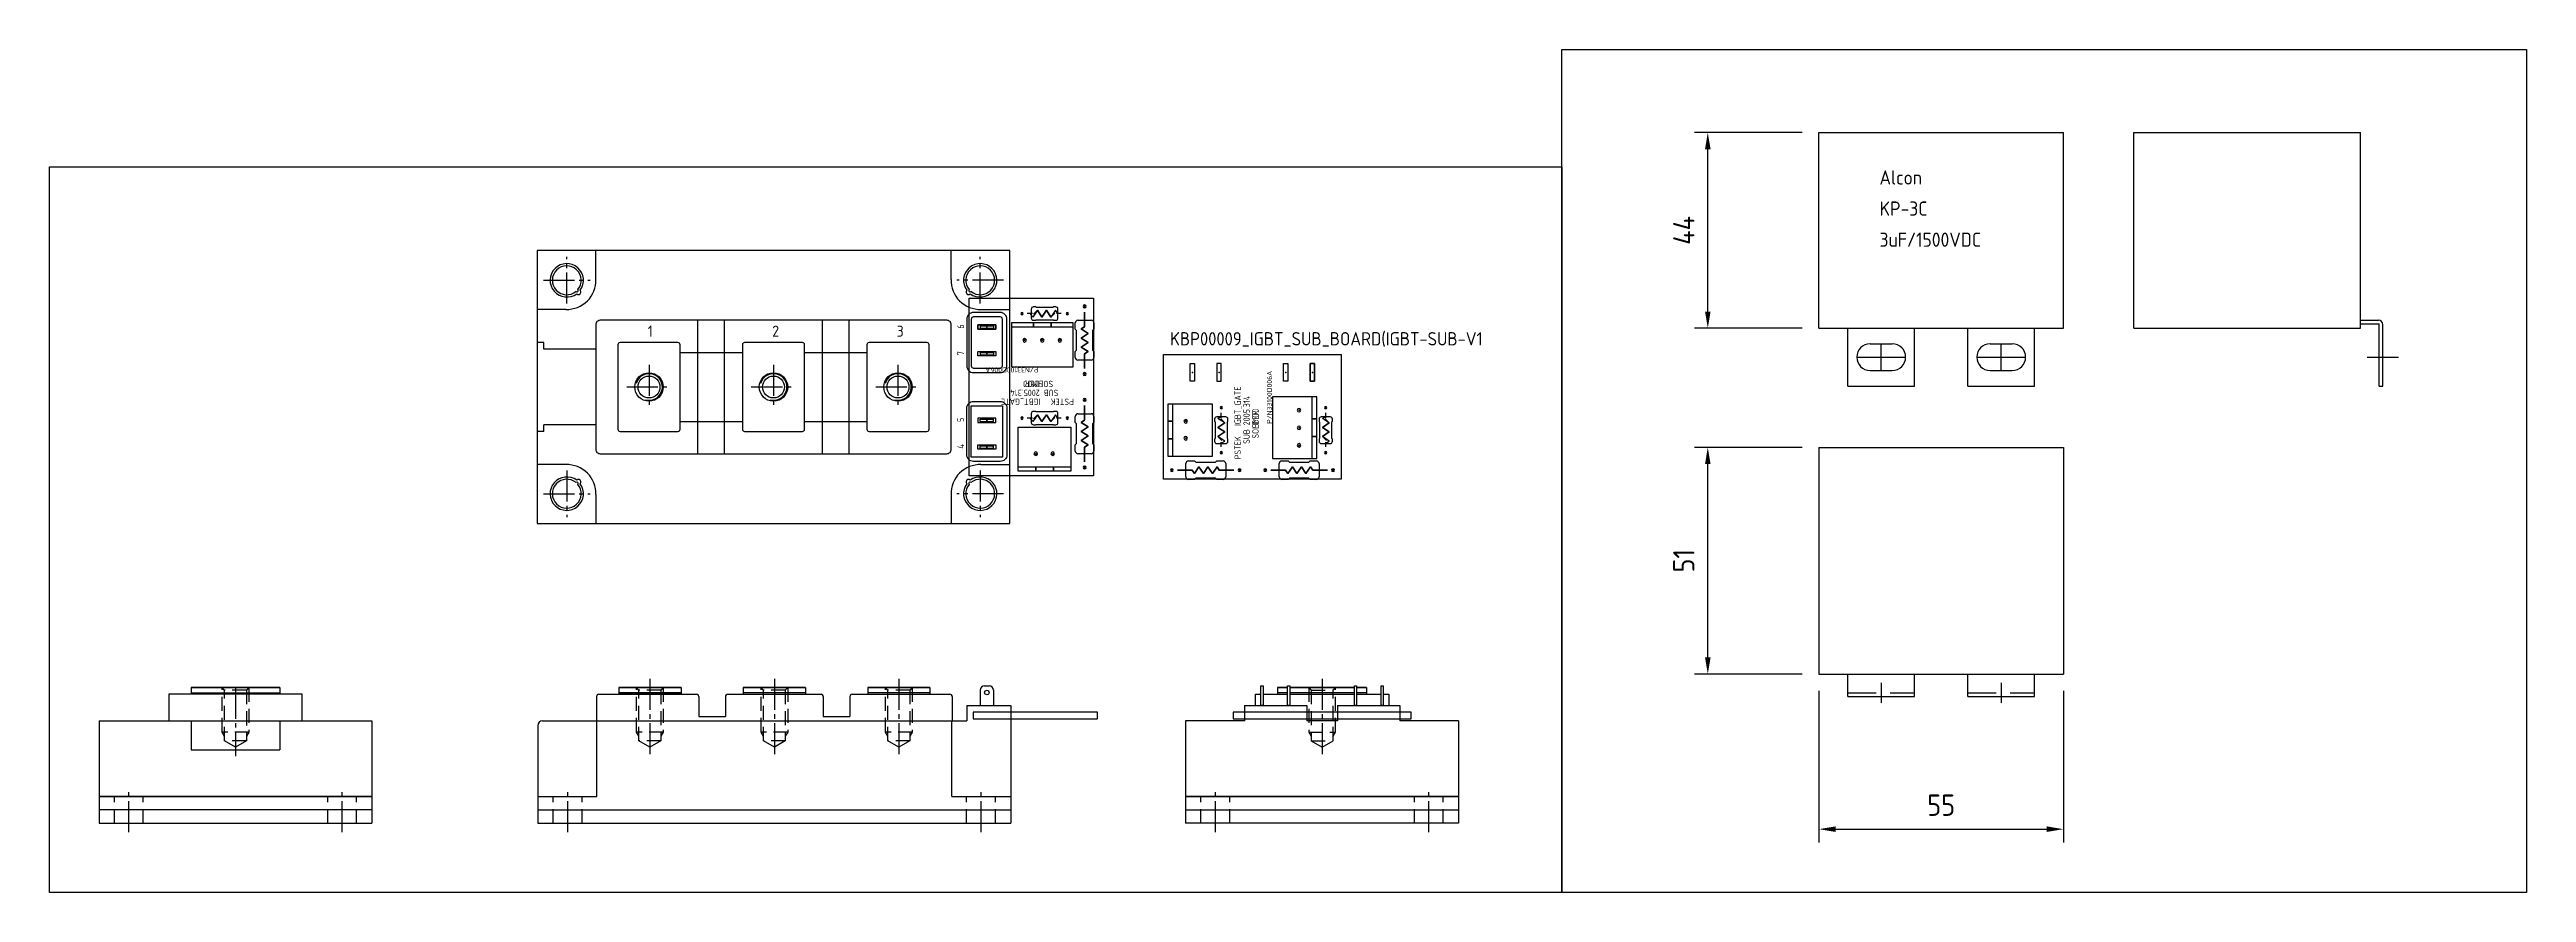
# Model space of a CAD drawing. Header units: millimetres. Extents: x 24815 to 36799, y -9299 to 5469.
# Drawn here: x 35196 to 35753, y 3208 to 3397 of the extents above; entities that cross this region are included whole.
import ezdxf

# ---------------------------------------------------------------- set-up
doc = ezdxf.new("R2010")
doc.units = ezdxf.units.MM
for name, pattern in [('CENTER1', [10, 7, -1, 1, -1]), ('HIDDEN', [9.525, 6.35, -3.175]), ('HIDDEN2', [4.7625, 3.175, -1.5875])]:
    doc.linetypes.add(name, pattern=pattern)
for name, color, linetype in [('BOARD_OUTLINE', 7, 'Continuous'), ('CAPA', 7, 'Continuous'), ('DRILL', 1, 'Continuous'), ('OBS_DRILL', 1, 'Continuous'), ('OBS_SSBOT', 5, 'Continuous'), ('OBS_SSTOP', 4, 'Continuous'), ('SSBOT', 5, 'Continuous'), ('SSTOP', 4, 'Continuous'), ('THIN', 3, 'Continuous')]:
    doc.layers.add(name, color=color, linetype=linetype)
doc.styles.get("Standard").update_dxf_attribs({"font": 'ISOCP.SHX', "bigfont": 'WHGTXT.SHX'})
doc.dimstyles.new('PS-1.5', dxfattribs={"dimscale": 1.5, "dimtxt": 3.2, "dimasz": 2.5, "dimexe": 2, "dimexo": 2.5, "dimgap": 2, "dimtad": 1, "dimtoh": 1, "dimrnd": 0.05, "dimzin": 12, "dimdsep": 46, "dimtxsty": 'Standard', "dimcen": 0, "dimclrt": 2, "dimazin": 3, "dimtfac": 1, "dimtofl": 0, "dimtmove": 0, "dimatfit": 3, "dimfxl": 0, "dimtolj": 1, "dimtzin": 0, "dimarcsym": 0})

# ---------------------------------------------------------------- blocks, each defined once
blk = doc.blocks.new('A$C2C020FFB')
for p in [(0, 0), (6, 0), (21, 0), (27, 0), (-1.5, -11), (6.5, -7.92), (24, -8.5), (30, -7.92), (-1.5, -14.81), (24, -12.46), (24, -16.42), (-4.62, -22), (6.5, -18.08), (10.62, -22), (16.4, -22), (30, -18.08), (31.64, -22)]:
    blk.add_point(p)
at = {"layer": 'BOARD_OUTLINE'}
for p, q in [((-6.5, -24), (-6.5, 4)), ((-6.5, 4), (33.5, 4)), ((-0.5, 2), (0.5, 2)), ((-0.5, -2), (-0.5, 2)), ((0.5, 2), (0.5, -2)), ((5.5, 2), (5.5, -2)), ((6.5, 2), (5.5, 2)), ((6.5, -2), (6.5, 2)), ((20.5, 2), (21.5, 2)), ((20.5, -2), (20.5, 2)), ((21.5, 2), (21.5, -2)), ((26.5, 2), (26.5, -2)), ((27.5, 2), (26.5, 2)), ((27.5, -2), (27.5, 2)), ((33.5, 4), (33.5, -24)), ((0.5, -2), (-0.5, -2)), ((5.5, -2), (6.5, -2)), ((21.5, -2), (20.5, -2)), ((26.5, -2), (27.5, -2)), ((0, -24), (-6.5, -24)), ((33.5, -24), (0, -24))]:
    blk.add_line(p, q, dxfattribs=at)
at = {"layer": 'DRILL'}
for centre, radius, start, end in [((-1.5, -11), 0.4, 90, 270), ((-1.5, -11), 0.4, 270, 90), ((6.5, -7.92), 0.275, 90, 270), ((6.5, -7.92), 0.275, 270, 90), ((24, -8.5), 0.4, 90, 270), ((24, -8.5), 0.4, 270, 90), ((30, -7.92), 0.275, 90, 270), ((30, -7.92), 0.275, 270, 90), ((-1.5, -14.81), 0.4, 90, 270), ((-1.5, -14.81), 0.4, 270, 90), ((24, -12.46), 0.4, 90, 270), ((24, -16.42), 0.4, 90, 270), ((24, -12.46), 0.4, 270, 90), ((24, -16.42), 0.4, 270, 90), ((-4.62, -22), 0.325, 0, 180), ((-4.62, -22), 0.325, 180, 0), ((6.5, -18.08), 0.275, 90, 270), ((6.5, -18.08), 0.275, 270, 90), ((10.62, -22), 0.325, 0, 180), ((10.62, -22), 0.325, 180, 0), ((16.4, -22), 0.325, 0, 180), ((16.4, -22), 0.325, 180, 0), ((30, -18.08), 0.275, 90, 270), ((30, -18.08), 0.275, 270, 90), ((31.64, -22), 0.325, 0, 180), ((31.64, -22), 0.325, 180, 0)]:
    blk.add_arc(centre, radius, start, end, dxfattribs=at)
at = {"layer": 'OBS_DRILL'}
for p, q in [((-0.5, 2), (0.5, 2)), ((-0.5, -2), (-0.5, 2)), ((0.5, 2), (0.5, -2)), ((5.5, 2), (5.5, -2)), ((6.5, 2), (5.5, 2)), ((6.5, -2), (6.5, 2)), ((20.5, 2), (21.5, 2)), ((20.5, -2), (20.5, 2)), ((21.5, 2), (21.5, -2)), ((26.5, 2), (27.5, 2)), ((26.5, -2), (26.5, 2)), ((27.5, 2), (27.5, -2)), ((0.5, -2), (-0.5, -2)), ((5.5, -2), (6.5, -2)), ((21.5, -2), (20.5, -2)), ((27.5, -2), (26.5, -2))]:
    blk.add_line(p, q, dxfattribs=at)
at = {"layer": 'OBS_SSBOT'}
for p, q in [((27.96, -5.53), (18.05, -5.53)), ((18.05, -5.53), (18.05, -19.4)), ((26.97, -19.4), (26.97, -5.53)), ((27.96, -19.4), (27.96, -5.53)), ((-5.46, -18.92), (-5.46, -7.04)), ((-5.46, -7.04), (4.44, -7.04)), ((-5.46, -11), (-4.47, -11)), ((-4.47, -7.04), (-4.47, -18.92)), ((4.44, -7.04), (4.44, -18.92)), ((5, -10.5), (5, -11)), ((5, -11), (5.1, -11.1)), ((5.1, -11.1), (5.1, -14.8)), ((7.5, -10), (5.5, -10)), ((5.74, -10.36), (6.5, -9.85)), ((7.26, -11.37), (5.74, -10.36)), ((6.5, -9.85), (6.5, -9.09)), ((7.9, -11.1), (8, -11)), ((7.9, -14.9), (7.9, -11.1)), ((8, -11), (8, -10.5)), ((27.96, -10.48), (26.97, -10.48)), ((28.5, -10.5), (28.5, -11)), ((28.5, -11), (28.6, -11.1)), ((28.6, -11.1), (28.6, -14.8)), ((31, -10), (29, -10)), ((29.24, -10.36), (30, -9.85)), ((30.76, -11.37), (29.24, -10.36)), ((30, -9.85), (30, -9.09)), ((31.4, -11.1), (31.5, -11)), ((31.4, -14.9), (31.4, -11.1)), ((31.5, -11), (31.5, -10.5)), ((-5.46, -14.96), (-4.47, -14.96)), ((5.1, -14.9), (5, -15)), ((5, -15), (5, -15.5)), ((5.1, -14.8), (5.1, -14.9)), ((5.5, -16), (7.5, -16)), ((5.74, -12.39), (7.26, -11.37)), ((7.26, -13.41), (5.74, -12.39)), ((5.74, -14.42), (7.26, -13.41)), ((7.26, -15.44), (5.74, -14.42)), ((6.5, -15.95), (7.26, -15.44)), ((6.5, -16.71), (6.5, -15.95)), ((8, -15), (7.9, -14.9)), ((8, -15.5), (8, -15)), ((27.96, -14.44), (26.97, -14.44)), ((28.6, -14.9), (28.5, -15)), ((28.5, -15), (28.5, -15.5)), ((28.6, -14.8), (28.6, -14.9)), ((29, -16), (31, -16)), ((29.24, -12.39), (30.76, -11.37)), ((30.76, -13.41), (29.24, -12.39)), ((29.24, -14.42), (30.76, -13.41)), ((30.76, -15.44), (29.24, -14.42)), ((30, -15.95), (30.76, -15.44)), ((30, -16.71), (30, -15.95)), ((31.5, -15), (31.4, -14.9)), ((31.5, -15.5), (31.5, -15)), ((4.44, -18.92), (-5.46, -18.92)), ((-0.05, -22), (-3.35, -22)), ((-1.5, -23.5), (-1.5, -20.5)), ((-0.9, -19.9), (0.5, -19.9)), ((0.46, -22.76), (-0.05, -22)), ((1.48, -21.24), (0.46, -22.76)), ((0.5, -19.9), (0.8, -20.2)), ((0.8, -20.2), (5.2, -20.2)), ((2.49, -22.76), (1.48, -21.24)), ((3.51, -21.24), (2.49, -22.76)), ((4.52, -22.76), (3.51, -21.24)), ((5.54, -21.24), (4.52, -22.76)), ((5.2, -20.2), (5.5, -19.9)), ((5.5, -19.9), (6.9, -19.9)), ((6.05, -22), (5.54, -21.24)), ((9.35, -22), (6.05, -22)), ((7.5, -20.5), (7.5, -23.5)), ((20.97, -22), (17.67, -22)), ((18.05, -19.4), (27.96, -19.4)), ((19.52, -23.5), (19.52, -20.5)), ((20.12, -19.9), (21.52, -19.9)), ((21.48, -22.76), (20.97, -22)), ((22.49, -21.24), (21.48, -22.76)), ((21.52, -19.9), (21.82, -20.2)), ((21.82, -20.2), (26.21, -20.2)), ((23.51, -22.76), (22.49, -21.24)), ((24.52, -21.24), (23.51, -22.76)), ((25.54, -22.76), (24.52, -21.24)), ((26.56, -21.24), (25.54, -22.76)), ((26.21, -20.2), (26.51, -19.9)), ((26.51, -19.9), (27.91, -19.9)), ((27.06, -22), (26.56, -21.24)), ((30.37, -22), (27.06, -22)), ((28.51, -20.5), (28.51, -23.5)), ((0.5, -24.1), (-0.9, -24.1)), ((0.8, -23.8), (0.5, -24.1)), ((5.2, -23.8), (0.8, -23.8)), ((5.5, -24.1), (5.2, -23.8)), ((6.9, -24.1), (5.5, -24.1)), ((21.52, -24.1), (20.12, -24.1)), ((21.82, -23.8), (21.52, -24.1)), ((26.21, -23.8), (21.82, -23.8)), ((26.51, -24.1), (26.21, -23.8)), ((27.91, -24.1), (26.51, -24.1))]:
    blk.add_line(p, q, dxfattribs=at)
for centre, radius, start, end in [((5.5, -10.5), 0.5, 90, 180), ((7.5, -10.5), 0.5, 0, 90), ((29, -10.5), 0.5, 90, 180), ((31, -10.5), 0.5, 0, 90), ((5.5, -15.5), 0.5, 180, 270), ((7.5, -15.5), 0.5, 270, 0), ((29, -15.5), 0.5, 180, 270), ((31, -15.5), 0.5, 270, 0), ((-0.85, -20.55), 0.651, 94.3987, 175.6013), ((6.85, -20.55), 0.651, 4.3987, 85.6013), ((20.17, -20.55), 0.651, 94.3987, 175.6013), ((27.86, -20.55), 0.651, 4.3987, 85.6013), ((-0.8, -23.4), 0.706, 188.1301, 261.8699), ((6.85, -23.45), 0.651, 274.3987, 355.6013), ((20.22, -23.4), 0.706, 188.1301, 261.8699), ((27.86, -23.45), 0.651, 274.3987, 355.6013)]:
    blk.add_arc(centre, radius, start, end, dxfattribs=at)
at = {"layer": 'OBS_SSTOP'}
for p, q in [((27.96, -5.53), (18.05, -5.53)), ((18.05, -5.53), (18.05, -19.4)), ((26.97, -19.4), (26.97, -5.53)), ((27.96, -19.4), (27.96, -5.53)), ((-5.46, -18.92), (-5.46, -7.04)), ((-5.46, -7.04), (4.44, -7.04)), ((-4.47, -11), (-5.46, -11)), ((-4.47, -7.04), (-4.47, -18.92)), ((4.44, -7.04), (4.44, -18.92)), ((6.36, -10.48), (7.26, -11.37)), ((6.5, -10.3), (6.5, -9.5)), ((26.97, -10.48), (27.96, -10.48)), ((29.86, -10.48), (30.76, -11.37)), ((30, -10.3), (30, -9.5)), ((-4.47, -14.96), (-5.46, -14.96)), ((7.26, -11.37), (5.74, -12.39)), ((5.74, -12.39), (7.26, -13.41)), ((7.26, -13.41), (5.74, -14.42)), ((5.74, -14.42), (6.64, -15.32)), ((6.5, -16.5), (6.5, -15.7)), ((26.97, -14.44), (27.96, -14.44)), ((30.76, -11.37), (29.24, -12.39)), ((29.24, -12.39), (30.76, -13.41)), ((30.76, -13.41), (29.24, -14.42)), ((29.24, -14.42), (30.13, -15.32)), ((30, -16.5), (30, -15.7)), ((4.44, -18.92), (-5.46, -18.92)), ((-3.35, -22), (-0.05, -22)), ((-2.79, -22), (-2.5, -22)), ((-0.05, -22), (0.46, -22.76)), ((0.46, -22.76), (1.48, -21.24)), ((1.48, -21.24), (2.49, -22.76)), ((2.49, -22.76), (3.51, -21.24)), ((3.51, -21.24), (4.52, -22.76)), ((4.52, -22.76), (5.54, -21.24)), ((5.54, -21.24), (6.05, -22)), ((6.05, -22), (9.35, -22)), ((8.49, -22), (8.79, -22)), ((17.67, -22), (20.97, -22)), ((18.05, -19.4), (27.96, -19.4)), ((18.22, -22), (18.52, -22)), ((20.97, -22), (21.48, -22.76)), ((21.48, -22.76), (22.49, -21.24)), ((22.49, -21.24), (23.51, -22.76)), ((23.51, -22.76), (24.52, -21.24)), ((24.52, -21.24), (25.54, -22.76)), ((25.54, -22.76), (26.56, -21.24)), ((26.56, -21.24), (27.06, -22)), ((27.06, -22), (30.37, -22)), ((29.51, -22), (29.81, -22))]:
    blk.add_line(p, q, dxfattribs=at)
at = {"layer": 'SSBOT', "text_generation_flag": 2}
blk.add_text('COMP', height=1.429, rotation=90, dxfattribs=at).set_placement((14.9, -8.14))
at = {"layer": 'SSTOP'}
for s, height, p in [('IGBT_GATE', 1.429, (10.9, -12.08)), ('P/N33100D006A', 1.1251, (17.9, -11.58)), ('SUB 2005.314', 1.4287, (12.9, -16.08)), ('SOLDER', 1.429, (14.9, -14.89)), ('PSTEK', 1.429, (10.9, -19.57))]:
    blk.add_text(s, height=height, rotation=90, dxfattribs=at).set_placement(p)
blk = doc.blocks.new('A$C63E07C00')
for p, q in [((-93.15, 54.88), (-93.15, 61.4)), ((-13.25, 54.88), (-13.25, 61.4)), ((-99.88, 48.15), (-106.4, 48.15)), ((-70.2, 15.7), (-70.2, 45.7)), ((-64.2, 15.7), (-64.2, 45.7)), ((-42.2, 15.7), (-42.2, 45.7)), ((-36.2, 15.7), (-36.2, 45.7)), ((-6.52, 48.15), (0, 48.15)), ((-104.9, 40.7), (-106.4, 40.7)), ((-104.9, 39.2), (-104.9, 40.7)), ((-93.2, 39.2), (-104.9, 39.2)), ((-6.7, 44.45), (-3.7, 44.45)), ((-6.7, 44.45), (-6.7, 43.95)), ((-6.7, 43.95), (-3.7, 43.95)), ((-3.7, 44.45), (-3.7, 43.95)), ((-74.2, 38.45), (-60.2, 38.45)), ((-46.2, 38.45), (-32.2, 38.45)), ((-6.7, 38.45), (-3.7, 38.45)), ((-6.7, 38.45), (-6.7, 37.95)), ((-6.7, 37.95), (-3.7, 37.95)), ((-3.7, 38.45), (-3.7, 37.95)), ((-74.2, 22.95), (-60.2, 22.95)), ((-46.2, 22.95), (-32.2, 22.95)), ((-6.7, 23.45), (-3.7, 23.45)), ((-6.7, 22.95), (-6.7, 23.45)), ((-6.7, 22.95), (-3.7, 22.95)), ((-3.7, 22.95), (-3.7, 23.45)), ((-104.9, 20.7), (-106.4, 20.7)), ((-93.2, 22.2), (-104.9, 22.2)), ((-104.9, 20.7), (-104.9, 22.2)), ((-6.7, 17.45), (-3.7, 17.45)), ((-6.7, 16.95), (-6.7, 17.45)), ((-6.7, 16.95), (-3.7, 16.95)), ((-3.7, 16.95), (-3.7, 17.45)), ((-99.88, 13.25), (-106.4, 13.25)), ((-6.52, 13.25), (0, 13.25)), ((-93.15, 6.52), (-93.15, 0)), ((-13.25, 6.52), (-13.25, 0))]:
    blk.add_line(p, q)
at = {"color": 1, "linetype": 'CENTER1'}
for p, q in [((-99.7, 49.45), (-99.7, 59.95)), ((-6.7, 49.45), (-6.7, 59.95)), ((-104.95, 54.7), (-94.45, 54.7)), ((-1.45, 54.7), (-11.95, 54.7)), ((-81.2, 35.7), (-81.2, 25.7)), ((-53.2, 35.7), (-53.2, 25.7)), ((-25.2, 35.7), (-25.2, 25.7)), ((-86.2, 30.7), (-76.2, 30.7)), ((-58.2, 30.7), (-48.2, 30.7)), ((-30.2, 30.7), (-20.2, 30.7)), ((-99.7, 11.95), (-99.7, 1.45)), ((-6.7, 11.95), (-6.7, 1.45)), ((-104.95, 6.7), (-94.45, 6.7)), ((-1.45, 6.7), (-11.95, 6.7))]:
    blk.add_line(p, q, dxfattribs=at)
for points in [[(0, 61.4), (-106.4, 61.4), (-106.4, 0), (0, 0)], [(-1.7, 14.95), (-8.7, 14.95), (-8.7, 26.45), (-1.7, 26.45)]]:
    blk.add_lwpolyline(points, close=True)
for points in [[(-14.2, 45.7), (-92.2, 45.7, 0.414214), (-93.2, 44.7), (-93.2, 16.7, 0.414214), (-92.2, 15.7), (-14.2, 15.7, 0.414214), (-13.2, 16.7), (-13.2, 44.7, 0.414214)], [(-2.2, 47.45), (-8.2, 47.45, 0.414214), (-9.7, 45.95), (-9.7, 35.45, 0.414214), (-8.2, 33.95), (-2.2, 33.95, 0.414214), (-0.7, 35.45), (-0.7, 45.95, 0.414214)], [(-2.2, 46.45), (-8.2, 46.45, 0.414214), (-8.7, 45.95), (-8.7, 35.45, 0.414214), (-8.2, 34.95), (-2.2, 34.95, 0.414214), (-1.7, 35.45), (-1.7, 45.95, 0.414214)], [(-87.7, 20.7), (-74.7, 20.7, 0.414214), (-74.2, 21.2), (-74.2, 40.2, 0.414214), (-74.7, 40.7), (-87.7, 40.7, 0.414214), (-88.2, 40.2), (-88.2, 21.2, 0.414214)], [(-59.7, 20.7), (-46.7, 20.7, 0.414214), (-46.2, 21.2), (-46.2, 40.2, 0.414214), (-46.7, 40.7), (-59.7, 40.7, 0.414214), (-60.2, 40.2), (-60.2, 21.2, 0.414214)], [(-31.7, 20.7), (-18.7, 20.7, 0.414214), (-18.2, 21.2), (-18.2, 40.2, 0.414214), (-18.7, 40.7), (-31.7, 40.7, 0.414214), (-32.2, 40.2), (-32.2, 21.2, 0.414214)], [(-2.2, 13.95), (-8.2, 13.95, -0.414214), (-9.7, 15.45), (-9.7, 25.95, -0.414214), (-8.2, 27.45), (-2.2, 27.45, -0.414214), (-0.7, 25.95), (-0.7, 15.45, -0.414214)]]:
    blk.add_lwpolyline(points, format="xyb", close=True)
for centre, radius in [((-81.2, 30.7), 3.2), ((-53.2, 30.7), 3.2), ((-25.2, 30.7), 3.2), ((-81.2, 30.7), 2.46), ((-53.2, 30.7), 2.46), ((-25.2, 30.7), 2.46)]:
    blk.add_circle(centre, radius)
for centre, radius, start, end in [((-99.7, 54.7), 3.75, 323.3287, 306.6713), ((-99.7, 54.7), 3.25, 319.7427, 310.2573), ((-6.7, 54.7), 3.75, 233.3287, 216.6713), ((-6.7, 54.7), 3.25, 229.7427, 220.2573), ((-99.7, 54.7), 6.55, 268.4273, 1.5727), ((-97.4, 52.4), 0.269, 222.6286, 47.3714), ((-97.05, 52.05), 0.545, 220.8357, 49.1643), ((-6.7, 54.7), 6.55, 178.4273, 271.5727), ((-9.35, 52.05), 0.545, 130.8357, 319.1643), ((-9, 52.4), 0.269, 132.6286, 317.3714), ((-99.7, 6.7), 6.55, 358.4273, 91.5727), ((-6.7, 6.7), 6.55, 88.4273, 181.5727), ((-99.7, 6.7), 3.75, 53.3287, 36.6713), ((-99.7, 6.7), 3.25, 49.7427, 40.2573), ((-97.4, 9), 0.269, 312.6286, 137.3714), ((-97.05, 9.35), 0.545, 310.8357, 139.1643), ((-6.7, 6.7), 3.75, 143.3287, 126.6713), ((-6.7, 6.7), 3.25, 139.7427, 130.2573), ((-9.35, 9.35), 0.545, 40.8357, 229.1643), ((-9, 9), 0.269, 42.6286, 227.3714)]:
    blk.add_arc(centre, radius, start, end)
at = {"layer": 'THIN'}
for centre in [(-81.2, 30.7), (-53.2, 30.7), (-25.2, 30.7)]:
    blk.add_arc(centre, 3, 255, 165, dxfattribs=at)
at = {"color": 3, "char_height": 1.5, "width": 2.6884, "attachment_point": 1, "rotation": 90}
for s, insert in [('{\\C2;6}', (-11.85, 43.82)), ('{\\C2;7}', (-11.85, 37.82)), ('{\\C2;5}', (-11.85, 22.82)), ('{\\C2;4}', (-11.85, 16.82))]:
    blk.add_mtext(s, dxfattribs=dict(at, insert=insert))
at = {"color": 3, "char_height": 2.5, "width": 2.6884, "attachment_point": 1}
for s, insert in [('{\\C2;1}', (-81.49, 44.51)), ('{\\C2;2}', (-53.49, 44.51)), ('{\\C2;3}', (-25.49, 44.51))]:
    blk.add_mtext(s, dxfattribs=dict(at, insert=insert))
blk = doc.blocks.new('A$C124A4948')
for p, q in [((-40, 28.5), (-40, 23)), ((-39.5, 29), (-17.5, 29)), ((-35, 30.5), (-21, 30.5)), ((-21, 30.5), (-35, 30.5)), ((-35, 30.5), (-35, 29)), ((-35, 29.3), (-21, 29.3)), ((-21, 29.3), (-35, 29.3)), ((-21, 30.5), (-21, 29)), ((-17, 28.5), (-17, 24)), ((-11, 28.5), (-11, 24)), ((-10.5, 29), (10.5, 29)), ((-7, 30.5), (7, 30.5)), ((7, 30.5), (-7, 30.5)), ((-7, 30.5), (-7, 29)), ((7, 29.3), (-7, 29.3)), ((7, 30.5), (7, 29)), ((11, 28.5), (11, 24)), ((17, 28.5), (17, 24)), ((17.5, 29), (39.5, 29)), ((21, 30.5), (35, 30.5)), ((35, 30.5), (21, 30.5)), ((21, 30.5), (21, 29)), ((35, 29.3), (21, 29.3)), ((35, 30.5), (35, 29)), ((40, 28.5), (40, 23)), ((46.3, 29.9), (46.3, 26.5)), ((47.3, 30.9), (48.3, 30.9)), ((49.3, 29.9), (49.3, 26.5)), ((-52.2, 23), (43.3, 23)), ((-17, 24), (-11, 24)), ((11, 24), (17, 24)), ((43.3, 26.5), (53.2, 26.5)), ((43.3, 26.5), (43.3, 23)), ((53.2, 26.5), (53.2, 0)), ((-53.2, 22), (-53.2, 0)), ((-53.2, 6), (-39.95, 6)), ((39.95, 6), (53.2, 6)), ((-53.2, 3), (53.2, 3)), ((-53.2, 0), (53.2, 0))]:
    blk.add_line(p, q)
at = {"color": 1, "linetype": 'CENTER1'}
for p, q in [((-28, 32.5), (-28, 15.08)), ((0, 32.5), (0, 15.08)), ((28, 32.5), (28, 15.08)), ((-46.5, -2), (-46.5, 8)), ((46.5, -2), (46.5, 8))]:
    blk.add_line(p, q, dxfattribs=at)
at = {"ltscale": 10}
for p, q in [((-39.95, 6), (-39.95, 23)), ((39.95, 6), (39.95, 23))]:
    blk.add_line(p, q, dxfattribs=at)
at = {"color": 2, "linetype": 'HIDDEN2'}
for p, q in [((-25, 20.5), (-31, 20.5)), ((-25.54, 18.5), (-30.46, 18.5)), ((3, 20.5), (-3, 20.5)), ((2.46, 18.5), (-2.46, 18.5)), ((31, 20.5), (25, 20.5)), ((30.46, 18.5), (25.54, 18.5)), ((-49.75, 0), (-49.75, 6)), ((-43.25, 0), (-43.25, 6)), ((43.25, 0), (43.25, 6)), ((49.75, 0), (49.75, 6))]:
    blk.add_line(p, q, dxfattribs=at)
for points in [[(-30.46, 19.56), (-31, 20.5), (-31, 30.5)], [(-25, 30.5), (-25.54, 29.96), (-30.46, 29.96), (-31, 30.5)], [(-25.54, 29.96), (-25.54, 18.5), (-28, 17.08), (-30.46, 18.5), (-30.46, 29.96)], [(-25, 30.5), (-25, 20.5), (-25.54, 19.56)], [(-2.46, 19.56), (-3, 20.5), (-3, 30.5)], [(3, 30.5), (2.46, 29.96), (-2.46, 29.96), (-3, 30.5)], [(2.46, 29.96), (2.46, 18.5), (0, 17.08), (-2.46, 18.5), (-2.46, 29.96)], [(3, 30.5), (3, 20.5), (2.46, 19.56)], [(25.54, 19.56), (25, 20.5), (25, 30.5)], [(31, 30.5), (30.46, 29.96), (25.54, 29.96), (25, 30.5)], [(30.46, 29.96), (30.46, 18.5), (28, 17.08), (25.54, 18.5), (25.54, 29.96)], [(31, 30.5), (31, 20.5), (30.46, 19.56)]]:
    blk.add_lwpolyline(points, dxfattribs=at)
at = {"color": 3}
blk.add_lwpolyline([(44.7, 23.5), (72.7, 23.5), (72.7, 25), (44.7, 25)], close=True, dxfattribs=at)
blk.add_circle((47.8, 29.4), 0.5)
for centre, radius, start, end in [((-39.5, 28.5), 0.5, 90, 180), ((-17.5, 28.5), 0.5, 0, 90), ((-10.5, 28.5), 0.5, 90, 180), ((10.5, 28.5), 0.5, 0, 90), ((17.5, 28.5), 0.5, 90, 180), ((39.5, 28.5), 0.5, 0, 90), ((47.3, 29.9), 1, 90, 180), ((48.3, 29.9), 1, 0, 90), ((-52.2, 22), 1, 90, 180)]:
    blk.add_arc(centre, radius, start, end)
blk = doc.blocks.new('A$C584653CA')
for p, q in [((-15, 26.5), (-15, 29)), ((-15, 29), (-13.75, 29)), ((-13.25, 29), (-7.75, 29)), ((-10, 30.5), (-7.75, 30.5)), ((-7.75, 30.5), (-10, 30.5)), ((-10, 30.5), (-10, 29)), ((-7.75, 29.3), (-10, 29.3)), ((-7.25, 30.5), (7.25, 30.5)), ((7.25, 30.5), (-7.25, 30.5)), ((7.25, 29.3), (-7.25, 29.3)), ((-7.25, 29), (7.25, 29)), ((7.75, 30.5), (10, 30.5)), ((10, 30.5), (7.75, 30.5)), ((10, 29.3), (7.75, 29.3)), ((7.75, 29), (13.25, 29)), ((10, 30.5), (10, 29)), ((13.75, 29), (15, 29)), ((15, 29), (15, 26.5)), ((-30.7, 23), (-30.7, 0)), ((-17.45, 23), (-30.7, 23)), ((-17.45, 26.5), (-17.45, 23)), ((-17.45, 26.5), (-3.45, 26.5)), ((-3.45, 26.5), (-3.45, 23)), ((3.45, 23), (-3.45, 23)), ((3.45, 26.5), (3.45, 23)), ((3.45, 26.5), (17.45, 26.5)), ((17.45, 26.5), (17.45, 23)), ((30.7, 23), (17.45, 23)), ((30.7, 23), (30.7, 0)), ((30.7, 6), (-30.7, 6)), ((-30.7, 6), (30.7, 6)), ((-30.7, 3), (30.7, 3)), ((30.7, 0), (-30.7, 0))]:
    blk.add_line(p, q)
at = {"color": 1, "linetype": 'CENTER1'}
for p, q in [((0, 32.5), (0, 15.08)), ((-24, -2), (-24, 8)), ((24, -2), (24, 8))]:
    blk.add_line(p, q, dxfattribs=at)
at = {"color": 2, "linetype": 'HIDDEN2'}
for p, q in [((-3, 20.5), (3, 20.5)), ((-2.46, 18.5), (2.46, 18.5)), ((-27.25, 0), (-27.25, 6)), ((-20.75, 0), (-20.75, 6)), ((20.75, 0), (20.75, 6)), ((27.25, 0), (27.25, 6))]:
    blk.add_line(p, q, dxfattribs=at)
for points in [[(-13.75, 30.9), (-13.25, 30.9), (-13.25, 26.5), (-13.75, 26.5)], [(-7.75, 30.9), (-7.25, 30.9), (-7.25, 26.5), (-7.75, 26.5)], [(7.25, 30.9), (7.75, 30.9), (7.75, 26.5), (7.25, 26.5)], [(13.25, 30.9), (13.75, 30.9), (13.75, 26.5), (13.25, 26.5)]]:
    blk.add_lwpolyline(points, close=True)
for points in [[(-3, 30.5), (-3, 20.5), (-2.46, 19.56)], [(-3, 30.5), (-2.46, 29.96), (2.46, 29.96), (3, 30.5)], [(-2.46, 29.96), (-2.46, 18.5), (0, 17.08), (2.46, 18.5), (2.46, 29.96)], [(2.46, 19.56), (3, 20.5), (3, 30.5)]]:
    blk.add_lwpolyline(points, dxfattribs=at)
at = {"color": 3, "ltscale": 10}
blk.add_lwpolyline([(-20, 23.5), (20, 23.5), (20, 25), (-20, 25)], close=True, dxfattribs=at)
blk = doc.blocks.new('QWERCEWRTDEXS4RT')
for p, q in [((-80301.98, -8786.67), (-80301.98, -8791.16)), ((-80274.98, -8786.67), (-80274.98, -8791.16))]:
    blk.add_line(p, q)
at = {"layer": 'CAPA'}
for p, q in [((-80315.98, -8733.71), (-80260.98, -8733.71)), ((-80315.98, -8733.71), (-80315.98, -8784.71)), ((-80260.98, -8733.71), (-80260.98, -8784.71)), ((-80315.98, -8784.71), (-80260.98, -8784.71)), ((-80309.48, -8789.71), (-80309.48, -8784.71)), ((-80294.48, -8789.71), (-80294.48, -8784.71)), ((-80282.48, -8789.71), (-80282.48, -8784.71)), ((-80267.48, -8789.71), (-80267.48, -8784.71)), ((-80309.48, -8789.71), (-80294.48, -8789.71)), ((-80282.48, -8789.71), (-80267.48, -8789.71))]:
    blk.add_line(p, q, dxfattribs=at)
at = {"layer": 'CAPA', "linetype": 'HIDDEN'}
for p, q in [((-80309.48, -8788.91), (-80294.48, -8788.91)), ((-80282.48, -8788.91), (-80267.48, -8788.91))]:
    blk.add_line(p, q, dxfattribs=at)
blk = doc.blocks.new('Q34RDW34E')
blk.add_line((-80192.65, -9053.44), (-80185.62, -9053.44))
at = {"layer": 'CAPA'}
for p, q in [((-80245.14, -9046.94), (-80245.14, -9002.94)), ((-80245.14, -9002.94), (-80194.14, -9002.94)), ((-80194.14, -9046.94), (-80194.14, -9002.94)), ((-80245.14, -9046.94), (-80194.14, -9046.94)), ((-80194.14, -9045.14), (-80190.14, -9045.14)), ((-80194.14, -9045.94), (-80189.94, -9045.94)), ((-80189.94, -9059.94), (-80189.94, -9045.94)), ((-80189.14, -9059.94), (-80189.14, -9046.14)), ((-80189.94, -9059.94), (-80189.14, -9059.94))]:
    blk.add_line(p, q, dxfattribs=at)
blk.add_arc((-80190.14, -9046.14), 1, 0, 90, dxfattribs=at)
blk = doc.blocks.new('*D862')
at = {"color": 0, "lineweight": -2}
for p, q in [((35594.2, 3253.2), (35594.2, 3219.07)), ((35649.2, 3253.2), (35649.2, 3219.07)), ((35597.95, 3222.07), (35645.45, 3222.07))]:
    blk.add_line(p, q, dxfattribs=at)
at = {"color": 0}
for points in [[(35597.95, 3222.7), (35597.95, 3221.45), (35594.2, 3222.07)], [(35645.45, 3222.7), (35645.45, 3221.45), (35649.2, 3222.07)]]:
    blk.add_solid(points, dxfattribs=at)
at = {"layer": 'Defpoints', "color": 0}
for p in [(35594.2, 3256.95), (35649.2, 3256.95), (35649.2, 3222.07)]:
    blk.add_point(p, dxfattribs=at)
at = {"color": 2, "insert": (35621.7, 3227.47), "char_height": 4.8, "attachment_point": 5}
blk.add_mtext('\\A1;55', dxfattribs=at)
blk = doc.blocks.new('*D863')
at = {"color": 0, "lineweight": -2}
for p, q in [((35590.45, 3307.95), (35566.19, 3307.95)), ((35569.19, 3260.7), (35569.19, 3304.2)), ((35590.45, 3256.95), (35566.19, 3256.95))]:
    blk.add_line(p, q, dxfattribs=at)
at = {"color": 0}
for points in [[(35568.57, 3304.2), (35569.82, 3304.2), (35569.19, 3307.95)], [(35568.57, 3260.7), (35569.82, 3260.7), (35569.19, 3256.95)]]:
    blk.add_solid(points, dxfattribs=at)
at = {"layer": 'Defpoints', "color": 0}
for p in [(35569.19, 3307.95), (35594.2, 3307.95), (35594.2, 3256.95)]:
    blk.add_point(p, dxfattribs=at)
at = {"color": 2, "insert": (35563.79, 3282.45), "char_height": 4.8, "attachment_point": 5, "rotation": 90}
blk.add_mtext('\\A1;51', dxfattribs=at)
blk = doc.blocks.new('*D864')
at = {"color": 0, "lineweight": -2}
for p, q in [((35590.45, 3378.76), (35566.19, 3378.76)), ((35569.19, 3338.51), (35569.19, 3375.01)), ((35590.45, 3334.76), (35566.19, 3334.76))]:
    blk.add_line(p, q, dxfattribs=at)
at = {"color": 0}
for points in [[(35568.57, 3375.01), (35569.82, 3375.01), (35569.19, 3378.76)], [(35568.57, 3338.51), (35569.82, 3338.51), (35569.19, 3334.76)]]:
    blk.add_solid(points, dxfattribs=at)
at = {"layer": 'Defpoints', "color": 0}
for p in [(35569.19, 3378.76), (35594.2, 3378.76), (35594.2, 3334.76)]:
    blk.add_point(p, dxfattribs=at)
at = {"color": 2, "insert": (35563.79, 3356.76), "char_height": 4.8, "attachment_point": 5, "rotation": 90}
blk.add_mtext('\\A1;44', dxfattribs=at)

msp = doc.modelspace()

# ---------------------------------------------------------------- linework, layer by layer
for p, q in [((35222.981, 3252.407, 0), (35222.981, 3246.407, 0)), ((35252.981, 3252.407, 0), (35222.981, 3252.407, 0)), ((35247.981, 3253.907, 0), (35227.981, 3253.907, 0)), ((35227.981, 3253.907, 0), (35247.981, 3253.907, 0)), ((35227.981, 3253.907, 0), (35227.981, 3252.407, 0)), ((35227.981, 3252.707, 0), (35247.981, 3252.707, 0)), ((35247.981, 3253.907, 0), (35247.981, 3252.407, 0)), ((35252.981, 3246.407, 0), (35252.981, 3252.407, 0)), ((35207.281, 3246.407, 0), (35207.281, 3223.407, 0)), ((35207.281, 3246.407, 0), (35268.681, 3246.407, 0)), ((35227.981, 3246.407, 0), (35227.981, 3239.907, 0)), ((35247.981, 3246.407, 0), (35247.981, 3239.907, 0)), ((35268.681, 3246.407, 0), (35268.681, 3223.407, 0)), ((35227.981, 3239.907, 0), (35247.981, 3239.907, 0)), ((35207.281, 3229.407, 0), (35268.681, 3229.407, 0)), ((35268.681, 3229.407, 0), (35207.281, 3229.407, 0)), ((35268.681, 3226.407, 0), (35207.281, 3226.407, 0)), ((35207.281, 3223.407, 0), (35268.681, 3223.407, 0))]:
    msp.add_line(p, q)
at = {"color": 1, "linetype": 'CENTER1'}
for p, q in [((35237.981, 3253.907, 0), (35237.981, 3238.487, 0)), ((35213.981, 3221.407, 0), (35213.981, 3231.407, 0)), ((35261.981, 3221.407, 0), (35261.981, 3231.407, 0))]:
    msp.add_line(p, q, dxfattribs=at)
at = {"color": 2, "linetype": 'HIDDEN2'}
for p, q in [((35240.981, 3243.907, 0), (35234.981, 3243.907, 0)), ((35240.439, 3241.907, 0), (35235.522, 3241.907, 0)), ((35210.731, 3223.407, 0), (35210.731, 3229.407, 0)), ((35217.231, 3223.407, 0), (35217.231, 3229.407, 0)), ((35258.731, 3223.407, 0), (35258.731, 3229.407, 0)), ((35265.231, 3223.407, 0), (35265.231, 3229.407, 0))]:
    msp.add_line(p, q, dxfattribs=at)
at = {"elevation": 0}
for points in [[(35536.341, 3397.445), (35753.363, 3397.445), (35753.363, 3207.835), (35536.341, 3207.835)], [(35196.145, 3371.056), (35536.341, 3371.056), (35536.341, 3207.835), (35196.145, 3207.835)]]:
    msp.add_lwpolyline(points, close=True, dxfattribs=at)
at = {"color": 2, "linetype": 'HIDDEN2', "elevation": 0}
for points in [[(35235.522, 3242.969), (35234.981, 3243.907), (35234.981, 3253.907)], [(35240.981, 3253.907), (35240.439, 3253.366), (35235.522, 3253.366), (35234.981, 3253.907)], [(35240.439, 3253.366), (35240.439, 3241.907), (35237.981, 3240.487), (35235.522, 3241.907), (35235.522, 3253.366)], [(35240.981, 3253.907), (35240.981, 3243.907), (35240.439, 3242.969)]]:
    msp.add_lwpolyline(points, dxfattribs=at)
for p in [(35453.245, 3324.821, 0), (35459.245, 3324.821, 0), (35474.245, 3324.821, 0), (35480.245, 3324.821, 0), (35459.745, 3316.902, 0), (35477.243, 3316.321, 0), (35483.243, 3316.902, 0), (35451.745, 3313.822, 0), (35451.745, 3310.012, 0), (35477.243, 3312.359, 0), (35459.745, 3306.742, 0), (35477.243, 3308.397, 0), (35483.243, 3306.742, 0), (35448.625, 3302.823, 0), (35463.865, 3302.823, 0), (35469.64, 3302.823, 0), (35484.88, 3302.823, 0)]:
    msp.add_point(p)
at = {"layer": 'BOARD_OUTLINE'}
for p, q in [((35446.746, 3300.823, 0), (35446.746, 3328.82, 0)), ((35446.746, 3328.82, 0), (35486.742, 3328.82, 0)), ((35452.745, 3326.821, 0), (35453.745, 3326.821, 0)), ((35452.745, 3322.821, 0), (35452.745, 3326.821, 0)), ((35453.745, 3326.821, 0), (35453.745, 3322.821, 0)), ((35458.745, 3326.821, 0), (35458.745, 3322.821, 0)), ((35459.745, 3326.821, 0), (35458.745, 3326.821, 0)), ((35459.745, 3322.821, 0), (35459.745, 3326.821, 0)), ((35473.743, 3326.821, 0), (35474.743, 3326.821, 0)), ((35473.743, 3322.821, 0), (35473.743, 3326.821, 0)), ((35474.743, 3326.821, 0), (35474.743, 3322.821, 0)), ((35479.743, 3326.821, 0), (35479.743, 3322.821, 0)), ((35480.743, 3326.821, 0), (35479.743, 3326.821, 0)), ((35480.743, 3322.821, 0), (35480.743, 3326.821, 0)), ((35486.742, 3328.82, 0), (35486.742, 3300.823, 0)), ((35453.745, 3322.821, 0), (35452.745, 3322.821, 0)), ((35458.745, 3322.821, 0), (35459.745, 3322.821, 0)), ((35474.743, 3322.821, 0), (35473.743, 3322.821, 0)), ((35479.743, 3322.821, 0), (35480.743, 3322.821, 0)), ((35453.245, 3300.823, 0), (35446.746, 3300.823, 0)), ((35486.742, 3300.823, 0), (35453.245, 3300.823, 0))]:
    msp.add_line(p, q, dxfattribs=at)
at = {"layer": 'CAPA'}
for p, q in [((35594.198, 3378.759, 0), (35649.198, 3378.759, 0)), ((35594.198, 3334.759, 0), (35594.198, 3378.759, 0)), ((35649.198, 3334.759, 0), (35649.198, 3378.759, 0)), ((35594.198, 3334.759, 0), (35649.198, 3334.759, 0)), ((35600.698, 3321.759, 0), (35600.698, 3334.759, 0)), ((35615.698, 3321.759, 0), (35615.698, 3334.759, 0)), ((35627.698, 3321.759, 0), (35627.698, 3334.759, 0)), ((35642.698, 3321.759, 0), (35642.698, 3334.759, 0)), ((35602.698, 3328.259, 0), (35613.698, 3328.259, 0)), ((35605.698, 3331.259, 0), (35610.698, 3331.259, 0)), ((35608.198, 3325.259, 0), (35608.198, 3331.259, 0)), ((35629.698, 3328.259, 0), (35640.698, 3328.259, 0)), ((35632.698, 3331.259, 0), (35637.698, 3331.259, 0)), ((35635.198, 3325.259, 0), (35635.198, 3331.259, 0)), ((35600.698, 3321.759, 0), (35615.698, 3321.759, 0)), ((35605.698, 3325.259, 0), (35610.698, 3325.259, 0)), ((35627.698, 3321.759, 0), (35642.698, 3321.759, 0)), ((35632.698, 3325.259, 0), (35637.698, 3325.259, 0))]:
    msp.add_line(p, q, dxfattribs=at)
for centre, start, end in [((35605.698, 3328.259, 0), 90, 270), ((35610.698, 3328.259, 0), 270, 90), ((35632.698, 3328.259, 0), 90, 270), ((35637.698, 3328.259, 0), 270, 90)]:
    msp.add_arc(centre, 3, start, end, dxfattribs=at)
at = {"layer": 'DRILL'}
for centre, radius, start, end in [((35459.745, 3316.902, 0), 0.275, 90, 270), ((35459.745, 3316.902, 0), 0.275, 270, 90), ((35477.243, 3316.321, 0), 0.4, 90, 270), ((35477.243, 3316.321, 0), 0.4, 270, 90), ((35483.243, 3316.902, 0), 0.275, 90, 270), ((35483.243, 3316.902, 0), 0.275, 270, 90), ((35451.745, 3313.822, 0), 0.4, 90, 270), ((35451.745, 3310.012, 0), 0.4, 90, 270), ((35451.745, 3313.822, 0), 0.4, 270, 90), ((35451.745, 3310.012, 0), 0.4, 270, 90), ((35477.243, 3312.359, 0), 0.4, 90, 270), ((35477.243, 3312.359, 0), 0.4, 270, 90), ((35459.745, 3306.742, 0), 0.275, 90, 270), ((35459.745, 3306.742, 0), 0.275, 270, 90), ((35477.243, 3308.397, 0), 0.4, 90, 270), ((35477.243, 3308.397, 0), 0.4, 270, 90), ((35483.243, 3306.742, 0), 0.275, 90, 270), ((35483.243, 3306.742, 0), 0.275, 270, 90), ((35448.625, 3302.823, 0), 0.325, 0, 180), ((35448.625, 3302.823, 0), 0.325, 180, 0), ((35463.865, 3302.823, 0), 0.325, 0, 180), ((35463.865, 3302.823, 0), 0.325, 180, 0), ((35469.64, 3302.823, 0), 0.325, 0, 180), ((35469.64, 3302.823, 0), 0.325, 180, 0), ((35484.88, 3302.823, 0), 0.325, 0, 180), ((35484.88, 3302.823, 0), 0.325, 180, 0)]:
    msp.add_arc(centre, radius, start, end, dxfattribs=at)
at = {"layer": 'OBS_DRILL'}
for p, q in [((35452.745, 3326.821, 0), (35453.745, 3326.821, 0)), ((35452.745, 3322.821, 0), (35452.745, 3326.821, 0)), ((35453.745, 3326.821, 0), (35453.745, 3322.821, 0)), ((35458.745, 3326.821, 0), (35458.745, 3322.821, 0)), ((35459.745, 3326.821, 0), (35458.745, 3326.821, 0)), ((35459.745, 3322.821, 0), (35459.745, 3326.821, 0)), ((35473.745, 3326.821, 0), (35474.745, 3326.821, 0)), ((35473.745, 3322.821, 0), (35473.745, 3326.821, 0)), ((35474.745, 3326.821, 0), (35474.745, 3322.821, 0)), ((35479.745, 3326.821, 0), (35480.745, 3326.821, 0)), ((35479.745, 3322.821, 0), (35479.745, 3326.821, 0)), ((35480.745, 3326.821, 0), (35480.745, 3322.821, 0)), ((35453.745, 3322.821, 0), (35452.745, 3322.821, 0)), ((35458.745, 3322.821, 0), (35459.745, 3322.821, 0)), ((35474.745, 3322.821, 0), (35473.745, 3322.821, 0)), ((35480.745, 3322.821, 0), (35479.745, 3322.821, 0))]:
    msp.add_line(p, q, dxfattribs=at)
at = {"layer": 'OBS_SSBOT'}
for p, q in [((35447.783, 3305.897, 0), (35447.783, 3317.784, 0)), ((35447.783, 3317.784, 0), (35457.689, 3317.784, 0)), ((35448.773, 3317.784, 0), (35448.773, 3305.897, 0)), ((35457.689, 3317.784, 0), (35457.689, 3305.897, 0)), ((35459.745, 3314.97, 0), (35459.745, 3315.732, 0)), ((35481.205, 3319.293, 0), (35471.299, 3319.293, 0)), ((35471.299, 3319.293, 0), (35471.299, 3305.425, 0)), ((35480.215, 3305.425, 0), (35480.215, 3319.293, 0)), ((35481.205, 3305.425, 0), (35481.205, 3319.293, 0)), ((35483.243, 3314.97, 0), (35483.243, 3315.732, 0)), ((35447.783, 3313.822, 0), (35448.773, 3313.822, 0)), ((35458.246, 3314.319, 0), (35458.246, 3313.82, 0)), ((35458.246, 3313.82, 0), (35458.346, 3313.72, 0)), ((35458.346, 3309.924, 0), (35458.246, 3309.824, 0)), ((35458.346, 3313.72, 0), (35458.346, 3310.024, 0)), ((35458.346, 3310.024, 0), (35458.346, 3309.924, 0)), ((35460.744, 3314.819, 0), (35458.745, 3314.819, 0)), ((35458.983, 3314.462, 0), (35459.745, 3314.97, 0)), ((35460.507, 3313.446, 0), (35458.983, 3314.462, 0)), ((35458.983, 3312.43, 0), (35460.507, 3313.446, 0)), ((35460.507, 3311.414, 0), (35458.983, 3312.43, 0)), ((35458.983, 3310.398, 0), (35460.507, 3311.414, 0)), ((35460.507, 3309.382, 0), (35458.983, 3310.398, 0)), ((35461.143, 3313.72, 0), (35461.243, 3313.82, 0)), ((35461.143, 3309.924, 0), (35461.143, 3313.72, 0)), ((35461.243, 3309.824, 0), (35461.143, 3309.924, 0)), ((35461.243, 3313.82, 0), (35461.243, 3314.319, 0)), ((35481.205, 3314.34, 0), (35480.215, 3314.34, 0)), ((35481.205, 3310.378, 0), (35480.215, 3310.378, 0)), ((35481.744, 3314.319, 0), (35481.744, 3313.82, 0)), ((35481.744, 3313.82, 0), (35481.844, 3313.72, 0)), ((35481.844, 3309.924, 0), (35481.744, 3309.824, 0)), ((35481.844, 3313.72, 0), (35481.844, 3310.024, 0)), ((35481.844, 3310.024, 0), (35481.844, 3309.924, 0)), ((35484.242, 3314.819, 0), (35482.243, 3314.819, 0)), ((35482.481, 3314.462, 0), (35483.243, 3314.97, 0)), ((35484.005, 3313.446, 0), (35482.481, 3314.462, 0)), ((35482.481, 3312.43, 0), (35484.005, 3313.446, 0)), ((35484.005, 3311.414, 0), (35482.481, 3312.43, 0)), ((35482.481, 3310.398, 0), (35484.005, 3311.414, 0)), ((35484.005, 3309.382, 0), (35482.481, 3310.398, 0)), ((35484.641, 3313.72, 0), (35484.741, 3313.82, 0)), ((35484.641, 3309.924, 0), (35484.641, 3313.72, 0)), ((35484.741, 3309.824, 0), (35484.641, 3309.924, 0)), ((35484.741, 3313.82, 0), (35484.741, 3314.319, 0)), ((35447.783, 3309.859, 0), (35448.773, 3309.859, 0)), ((35457.689, 3305.897, 0), (35447.783, 3305.897, 0)), ((35451.749, 3301.324, 0), (35451.749, 3304.321, 0)), ((35452.348, 3304.921, 0), (35453.747, 3304.921, 0)), ((35453.747, 3304.921, 0), (35454.047, 3304.621, 0)), ((35454.047, 3304.621, 0), (35458.443, 3304.621, 0)), ((35458.246, 3309.824, 0), (35458.246, 3309.324, 0)), ((35458.443, 3304.621, 0), (35458.743, 3304.921, 0)), ((35458.743, 3304.921, 0), (35460.141, 3304.921, 0)), ((35458.745, 3308.825, 0), (35460.744, 3308.825, 0)), ((35459.745, 3308.874, 0), (35460.507, 3309.382, 0)), ((35459.745, 3308.112, 0), (35459.745, 3308.874, 0)), ((35460.741, 3304.321, 0), (35460.741, 3301.324, 0)), ((35461.243, 3309.324, 0), (35461.243, 3309.824, 0)), ((35471.299, 3305.425, 0), (35481.205, 3305.425, 0)), ((35472.765, 3301.324, 0), (35472.765, 3304.321, 0)), ((35473.364, 3304.921, 0), (35474.763, 3304.921, 0)), ((35474.763, 3304.921, 0), (35475.062, 3304.621, 0)), ((35475.062, 3304.621, 0), (35479.458, 3304.621, 0)), ((35479.458, 3304.621, 0), (35479.758, 3304.921, 0)), ((35479.758, 3304.921, 0), (35481.157, 3304.921, 0)), ((35481.744, 3309.824, 0), (35481.744, 3309.324, 0)), ((35481.756, 3304.321, 0), (35481.756, 3301.324, 0)), ((35482.243, 3308.825, 0), (35484.242, 3308.825, 0)), ((35483.243, 3308.874, 0), (35484.005, 3309.382, 0)), ((35483.243, 3308.112, 0), (35483.243, 3308.874, 0)), ((35484.741, 3309.324, 0), (35484.741, 3309.824, 0)), ((35453.197, 3302.823, 0), (35449.895, 3302.823, 0)), ((35453.747, 3300.725, 0), (35452.348, 3300.725, 0)), ((35453.705, 3302.061, 0), (35453.197, 3302.823, 0)), ((35454.721, 3303.585, 0), (35453.705, 3302.061, 0)), ((35454.047, 3301.024, 0), (35453.747, 3300.725, 0)), ((35458.443, 3301.024, 0), (35454.047, 3301.024, 0)), ((35455.737, 3302.061, 0), (35454.721, 3303.585, 0)), ((35456.753, 3303.585, 0), (35455.737, 3302.061, 0)), ((35457.769, 3302.061, 0), (35456.753, 3303.585, 0)), ((35458.785, 3303.585, 0), (35457.769, 3302.061, 0)), ((35458.743, 3300.725, 0), (35458.443, 3301.024, 0)), ((35460.141, 3300.725, 0), (35458.743, 3300.725, 0)), ((35459.293, 3302.823, 0), (35458.785, 3303.585, 0)), ((35462.595, 3302.823, 0), (35459.293, 3302.823, 0)), ((35474.212, 3302.823, 0), (35470.91, 3302.823, 0)), ((35474.763, 3300.725, 0), (35473.364, 3300.725, 0)), ((35474.72, 3302.061, 0), (35474.212, 3302.823, 0)), ((35475.736, 3303.585, 0), (35474.72, 3302.061, 0)), ((35475.062, 3301.024, 0), (35474.763, 3300.725, 0)), ((35479.458, 3301.024, 0), (35475.062, 3301.024, 0)), ((35476.752, 3302.061, 0), (35475.736, 3303.585, 0)), ((35477.768, 3303.585, 0), (35476.752, 3302.061, 0)), ((35478.784, 3302.061, 0), (35477.768, 3303.585, 0)), ((35479.8, 3303.585, 0), (35478.784, 3302.061, 0)), ((35479.758, 3300.725, 0), (35479.458, 3301.024, 0)), ((35481.157, 3300.725, 0), (35479.758, 3300.725, 0)), ((35480.308, 3302.823, 0), (35479.8, 3303.585, 0)), ((35483.61, 3302.823, 0), (35480.308, 3302.823, 0))]:
    msp.add_line(p, q, dxfattribs=at)
for centre, radius, start, end in [((35458.745, 3314.319, 0), 0.5, 90, 180), ((35460.744, 3314.319, 0), 0.5, 0, 90), ((35482.243, 3314.319, 0), 0.5, 90, 180), ((35484.242, 3314.319, 0), 0.5, 0, 90), ((35452.398, 3304.271, 0), 0.651, 94.39871, 175.60129), ((35458.745, 3309.324, 0), 0.5, 180, 270), ((35460.091, 3304.271, 0), 0.651, 4.39871, 85.60129), ((35460.744, 3309.324, 0), 0.5, 270, 0), ((35473.414, 3304.271, 0), 0.651, 94.39871, 175.60129), ((35481.107, 3304.271, 0), 0.651, 4.39871, 85.60129), ((35482.243, 3309.324, 0), 0.5, 180, 270), ((35484.242, 3309.324, 0), 0.5, 270, 0), ((35452.448, 3301.424, 0), 0.706, 188.1301, 261.8699), ((35460.091, 3301.374, 0), 0.651, 274.39871, 355.60129), ((35473.464, 3301.424, 0), 0.706, 188.1301, 261.8699), ((35481.107, 3301.374, 0), 0.651, 274.39871, 355.60129)]:
    msp.add_arc(centre, radius, start, end, dxfattribs=at)
at = {"layer": 'OBS_SSTOP'}
for p, q in [((35447.783, 3305.897, 0), (35447.783, 3317.784, 0)), ((35447.783, 3317.784, 0), (35457.689, 3317.784, 0)), ((35448.773, 3317.784, 0), (35448.773, 3305.897, 0)), ((35457.689, 3317.784, 0), (35457.689, 3305.897, 0)), ((35481.205, 3319.293, 0), (35471.299, 3319.293, 0)), ((35471.299, 3319.293, 0), (35471.299, 3305.425, 0)), ((35480.215, 3305.425, 0), (35480.215, 3319.293, 0)), ((35481.205, 3305.425, 0), (35481.205, 3319.293, 0)), ((35448.773, 3313.822, 0), (35447.783, 3313.822, 0)), ((35460.507, 3313.446, 0), (35458.983, 3312.43, 0)), ((35458.983, 3312.43, 0), (35460.507, 3311.414, 0)), ((35460.507, 3311.414, 0), (35458.983, 3310.398, 0)), ((35458.983, 3310.398, 0), (35459.882, 3309.499, 0)), ((35459.607, 3314.345, 0), (35460.507, 3313.446, 0)), ((35459.745, 3314.519, 0), (35459.745, 3315.319, 0)), ((35480.215, 3314.34, 0), (35481.205, 3314.34, 0)), ((35480.215, 3310.378, 0), (35481.205, 3310.378, 0)), ((35484.005, 3313.446, 0), (35482.481, 3312.43, 0)), ((35482.481, 3312.43, 0), (35484.005, 3311.414, 0)), ((35484.005, 3311.414, 0), (35482.481, 3310.398, 0)), ((35482.481, 3310.398, 0), (35483.38, 3309.499, 0)), ((35483.105, 3314.345, 0), (35484.005, 3313.446, 0)), ((35483.243, 3314.519, 0), (35483.243, 3315.319, 0)), ((35448.773, 3309.859, 0), (35447.783, 3309.859, 0)), ((35457.689, 3305.897, 0), (35447.783, 3305.897, 0)), ((35459.745, 3308.325, 0), (35459.745, 3309.124, 0)), ((35471.299, 3305.425, 0), (35481.205, 3305.425, 0)), ((35483.243, 3308.325, 0), (35483.243, 3309.124, 0)), ((35449.895, 3302.823, 0), (35453.197, 3302.823, 0)), ((35450.45, 3302.823, 0), (35450.75, 3302.823, 0)), ((35453.197, 3302.823, 0), (35453.705, 3302.061, 0)), ((35453.705, 3302.061, 0), (35454.721, 3303.585, 0)), ((35454.721, 3303.585, 0), (35455.737, 3302.061, 0)), ((35455.737, 3302.061, 0), (35456.753, 3303.585, 0)), ((35456.753, 3303.585, 0), (35457.769, 3302.061, 0)), ((35457.769, 3302.061, 0), (35458.785, 3303.585, 0)), ((35458.785, 3303.585, 0), (35459.293, 3302.823, 0)), ((35459.293, 3302.823, 0), (35462.595, 3302.823, 0)), ((35461.74, 3302.823, 0), (35462.039, 3302.823, 0)), ((35470.91, 3302.823, 0), (35474.212, 3302.823, 0)), ((35471.466, 3302.823, 0), (35471.766, 3302.823, 0)), ((35474.212, 3302.823, 0), (35474.72, 3302.061, 0)), ((35474.72, 3302.061, 0), (35475.736, 3303.585, 0)), ((35475.736, 3303.585, 0), (35476.752, 3302.061, 0)), ((35476.752, 3302.061, 0), (35477.768, 3303.585, 0)), ((35477.768, 3303.585, 0), (35478.784, 3302.061, 0)), ((35478.784, 3302.061, 0), (35479.8, 3303.585, 0)), ((35479.8, 3303.585, 0), (35480.308, 3302.823, 0)), ((35480.308, 3302.823, 0), (35483.61, 3302.823, 0)), ((35482.755, 3302.823, 0), (35483.055, 3302.823, 0))]:
    msp.add_line(p, q, dxfattribs=at)

# ---------------------------------------------------------------- block references
for name, p in [('Q34RDW34E', (115910.18, 12381.694, 0)), ('A$C63E07C00', (35412.21, 3290.836, 0)), ('QWERCEWRTDEXS4RT', (115910.18, 12041.661, 0))]:
    msp.add_blockref(name, p)
at = {"rotation": 90}
msp.add_blockref('A$C2C020FFB', (35407.01, 3308.036, 0), dxfattribs=at)
at = {"ltscale": 10}
for name, p in [('A$C124A4948', (35359.21, 3223.407, 0)), ('A$C584653CA', (35482.428, 3223.407, 0))]:
    msp.add_blockref(name, p, dxfattribs=at)

# ---------------------------------------------------------------- texts
for s, p in [('Alcon', (35607.821, 3367.066, 0)), ('KP-3C', (35607.821, 3360.066, 0)), ('3uF/1500VDC', (35607.821, 3353.066, 0))]:
    msp.add_text(s, height=3.2).set_placement(p)
at = {"layer": 'SSBOT', "text_generation_flag": 2}
msp.add_text('COMP', height=1.4287, rotation=90, dxfattribs=at).set_placement((35468.149, 3316.685, 0))
at = {"layer": 'SSTOP'}
msp.add_text('KBP00009_IGBT_SUB_BOARD(IGBT-SUB-V1', height=3, dxfattribs=at).set_placement((35448.211, 3330.878, 0))
for s, height, p in [('IGBT_GATE', 1.4287, (35464.149, 3312.745, 0)), ('P/N33100D006A', 1.12506, (35471.149, 3313.245, 0)), ('SUB 2005.314', 1.42875, (35466.149, 3308.745, 0)), ('SOLDER', 1.4287, (35468.149, 3309.93, 0)), ('PSTEK', 1.4287, (35464.149, 3305.246, 0))]:
    msp.add_text(s, height=height, rotation=90, dxfattribs=at).set_placement(p)

# ---------------------------------------------------------------- dimensions: what is measured, and where the dimension line sits
for base, p1, p2, picture, middle in [((35569.193, 3378.759, 0), (35594.198, 3334.759, 0), (35594.198, 3378.759, 0), '*D864', (35563.793, 3356.759, 0)), ((35569.193, 3307.949, 0), (35594.198, 3256.949, 0), (35594.198, 3307.949, 0), '*D863', (35563.793, 3282.449, 0))]:
    dim = msp.add_linear_dim(base=base, p1=p1, p2=p2, angle=90, dimstyle='PS-1.5')
    dim.commit()
    dim.dimension.update_dxf_attribs({"geometry": picture, "text_midpoint": middle})
dim = msp.add_linear_dim(base=(35649.198, 3222.072, 0), p1=(35594.198, 3256.949, 0), p2=(35649.198, 3256.949, 0), dimstyle='PS-1.5')
dim.commit()
dim.dimension.update_dxf_attribs({"geometry": '*D862', "text_midpoint": (35621.698, 3227.472, 0)})

doc.saveas('drawing.dxf')
